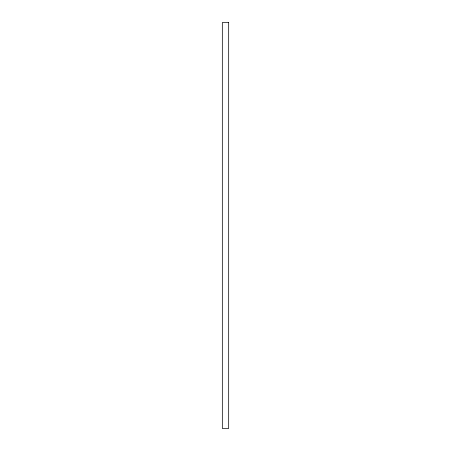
<?xml version="1.0" encoding="UTF-8"?>
<svg xmlns="http://www.w3.org/2000/svg" width="451" height="451" viewBox="0 0 451 451"><rect width="100%" height="100%" fill="white"/><g stroke="black" fill="none" stroke-linecap="round" stroke-linejoin="round"><path stroke-width="0.68" d="M228.674 22.55L222.326 22.55L222.332 428.45L228.674 428.45L228.674 22.55"/></g></svg>
